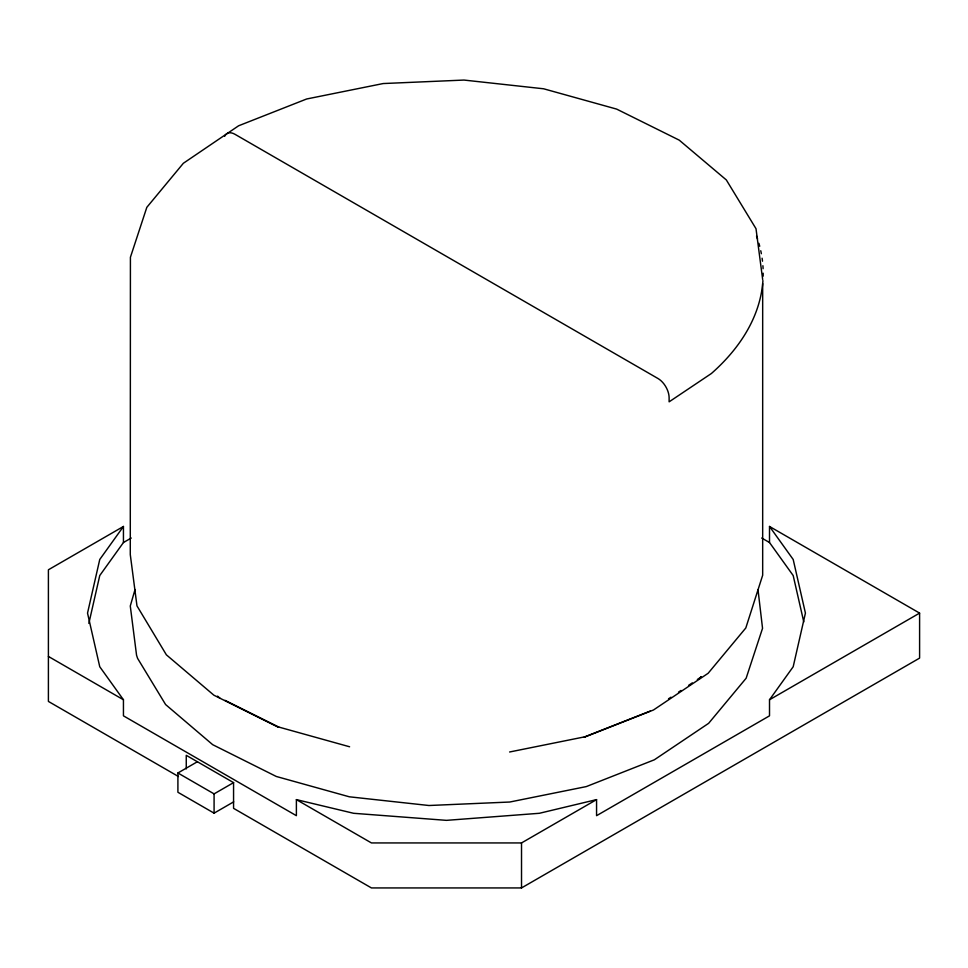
<?xml version="1.0" encoding="UTF-8"?>
<svg xmlns="http://www.w3.org/2000/svg" width="968" height="968" viewBox="0 0 968 968"><rect width="100%" height="100%" fill="white"/><g stroke="black" fill="none" stroke-linecap="round" stroke-linejoin="round"><path stroke-width="1.45" d="M88.85 623.38L99.752 575.549L123.444 542.528L131.249 538.026M135.036 589.512L130.281 606.004L136.561 655.263L137.601 658.385L165.601 704.547L212.694 744.682L276.291 776.469L349.315 796.797L428.957 805.509L509.785 802.024L586.306 786.585L654.332 759.807L708.636 723.326L746.134 678.241L762.542 628.317L758.005 589.693M123.444 542.528L123.444 526.459L99.752 559.48L87.531 613.107L99.752 666.746L123.444 699.767L123.444 715.836L296.389 815.685L296.389 799.616L353.574 813.289L446.478 820.356L539.382 813.289L596.566 799.616L596.566 815.685L769.512 715.836L769.512 699.767L793.191 666.746L805.424 613.107L793.191 559.48L769.512 526.459L769.512 542.528L793.191 575.549L803.779 621.928M699.235 678.967L701.135 676.692M668.537 698.823L670.969 697.19M678.507 692.144L681.012 690.462M688.55 685.404L692.314 682.888M697.335 679.512L701.11 676.995M123.444 526.459L48.4 569.789L48.4 701.425L178.451 776.517M233.663 801.855L214.085 813.156L177.906 792.272L177.906 772.984L197.484 761.683M177.906 772.984L214.085 793.881L233.663 782.58M296.389 799.616L371.434 842.934L521.522 842.934L596.566 799.616M769.512 699.767L919.6 613.107L919.6 658.107L521.522 887.934L371.434 887.934L233.566 808.34L233.566 782.628L186.255 755.318L186.255 768.919M650.242 711.081L584.249 737.047L585.325 736.708M509.604 751.991L585.894 736.6L653.46 710.004L708.128 673.292L745.808 627.978L762.675 575.222L762.675 283.624M349.605 746.776L276.8 726.508L213.88 695.193L166.375 654.828L136.972 605.871L130.281 554.591L130.414 257.258L146.821 207.333L183.351 163.277L238.612 125.779L306.65 98.99L383.171 83.55L463.999 80.066L543.641 88.79L616.664 109.106L679.246 140.154L726.327 179.939L756.008 228.714L762.675 279.57M277.477 726.665L278.808 727.077L225.012 700.336M769.512 526.459L919.6 613.107M761.707 538.026L769.512 542.528M48.4 656.437L123.444 699.767M217.546 696.137L219.833 698.073M521.522 842.934L521.522 887.934M214.085 793.881L214.085 813.156M224.673 136.282A15.742 9.087 60 0 1 234.958 134.286L657.986 378.512A15.742 9.087 60 0 1 669.118 397.8L669.118 401.841L711.383 373.515A316.705 182.843 0 0 0 762.929 280.659M756.528 236.023A316.705 182.843 0 0 1 757.533 238.927M758.9 243.319A316.705 182.843 0 0 1 759.711 246.271M760.763 250.736A316.705 182.843 0 0 1 761.356 253.713M762.106 258.202A316.705 182.843 0 0 1 762.494 261.203M762.905 265.716A316.705 182.843 0 0 1 763.087 268.717M763.183 273.206A316.705 182.843 0 0 1 763.147 276.195"/></g></svg>
